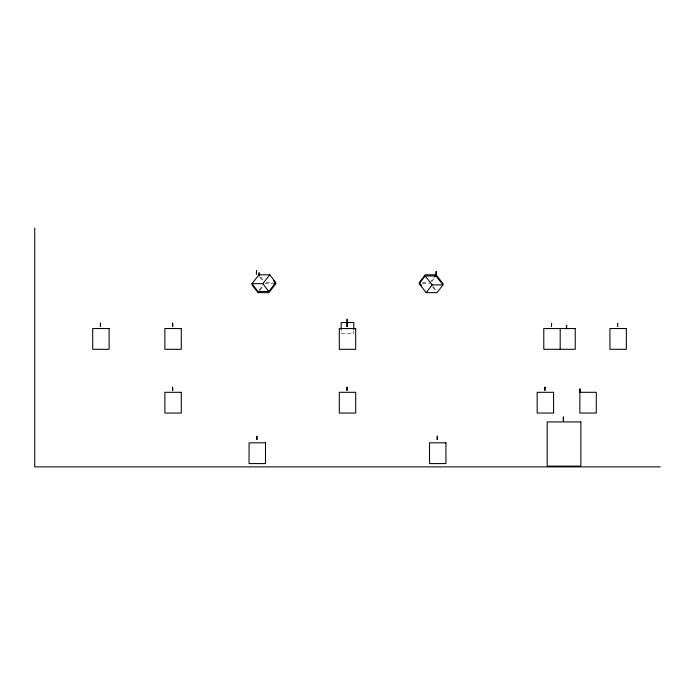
<?xml version="1.0" encoding="UTF-8"?>
<svg xmlns="http://www.w3.org/2000/svg" width="695" height="695" viewBox="0 0 695 695"><rect width="100%" height="100%" fill="white"/><g stroke="black" fill="none" stroke-linecap="round" stroke-linejoin="round"><path stroke-width="0.52" stroke-dasharray="3.48 2.61" d="M430.04 282.613L434.219 277.149M431.83 281.423L435.435 276.766M259.904 290.223L263.075 286.175M259.226 289.858L262.415 285.836M266.046 282.613L272.544 282.613M422.456 282.613L427.877 282.613M264.977 283.751L272.553 283.751M422.447 283.751L430.023 283.751M433.228 286.635L436.417 290.666M432.559 286.992L435.73 291.031M259.565 276.766L263.17 281.423M260.781 277.149L263.17 280.267M353.816 330.499L353.816 333.487L341.184 333.487L341.184 330.499"/><path stroke-width="1.04" d="M434.818 276.367L436.017 274.812L443.028 283.664M425.21 275.985L419.198 283.751L426.174 292.656L436.999 292.656L443.01 284.889L436.034 275.985L436.139 271.476L436.156 275.985L425.21 275.985L432.177 284.889L443.01 284.889M426.174 292.656L432.177 284.889M251.99 284.889L258.001 292.656L259.27 291.031M273.404 280.641L275.802 283.751L268.826 292.656L258.001 292.656M251.972 283.664L258.983 274.812L269.816 274.812L275.793 282.613L268.774 291.466L257.949 291.466L251.972 283.664L262.797 283.664L269.816 274.812M436.139 274.812L425.184 274.812L419.207 282.613L421.761 285.836M273.639 283.751L275.802 283.751M347.161 319.257L347.04 322.593M551.604 323.201L551.482 326.607M172.569 387.193L172.69 390.538L172.569 387.141M579.865 392.31L596.284 392.31L596.284 413.056L579.865 413.056L579.865 388.922M660.25 466.884L34.75 466.884L34.75 228.116M262.797 283.664L268.774 291.466M617.759 323.158L617.638 326.607M579.986 388.922L579.986 392.345M563.41 417.017L563.41 421.37L563.289 417.017M560.196 328.553L560.196 349.307M353.816 329.508L353.816 322.541L341.184 322.541L341.184 329.508M347.161 319.214L347.161 322.593M347.109 326.607L347.109 323.158L346.987 326.607M259.087 275.646L259.087 272.649L258.966 275.646M256.898 439.553L256.898 436.156L256.776 439.553M172.69 323.158L172.69 326.607M172.569 323.158L172.569 326.607M100.523 323.158L100.523 326.607M100.401 323.158L100.401 326.607M256.551 270.668L256.429 274.004L256.551 270.668M566.634 325.321L566.521 328.648L566.634 325.321M109.115 328.553L92.696 328.553L92.696 349.307L109.115 349.307L109.115 328.553M181.291 328.553L164.871 328.553L164.871 349.307L181.291 349.307L181.291 328.553M355.71 328.553L339.29 328.553L339.29 349.307L355.71 349.307L355.71 328.553M575.234 328.553L543.777 328.553L543.777 349.307L575.234 349.307L575.234 328.553M626.36 328.553L609.941 328.553L609.941 349.307L626.36 349.307L626.36 328.553M347.109 387.15L346.987 390.538L347.109 387.141M544.984 387.15L544.863 390.477L544.984 387.141M181.291 392.31L164.871 392.31L164.871 413.056L181.291 413.056L181.291 392.31M355.71 392.31L339.29 392.31L339.29 413.056L355.71 413.056L355.71 392.31M553.585 392.31L537.166 392.31L537.166 413.056L553.585 413.056L553.585 392.31M580.864 421.926L547.182 421.926L547.182 466.136L580.864 466.136L580.864 421.926M437.329 436.156L437.207 439.501L437.329 436.156M265.49 442.828L249.071 442.828L249.071 463.582L265.49 463.582L265.49 442.828M445.929 442.828L429.51 442.828L429.51 463.582L445.929 463.582L445.929 442.828"/></g></svg>
